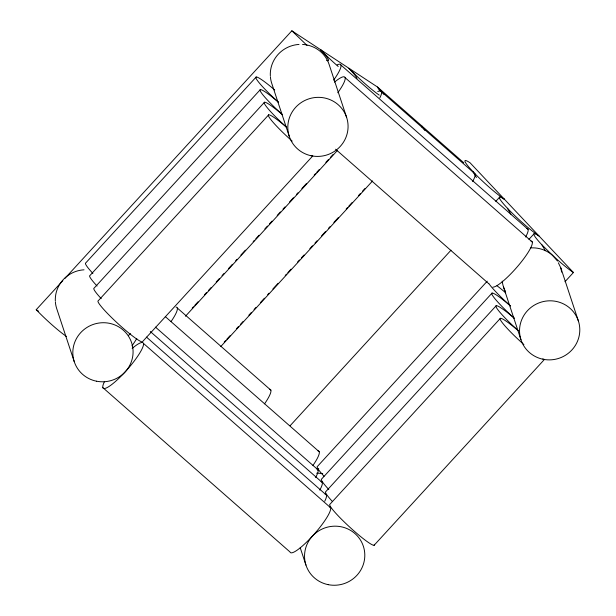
<?xml version="1.0" encoding="UTF-8"?>
<svg xmlns="http://www.w3.org/2000/svg" width="616" height="616" viewBox="0 0 616 616"><rect width="100%" height="100%" fill="white"/><g stroke="black" fill="none" stroke-linecap="round" stroke-linejoin="round"><path stroke-width="0.92" d="M66.436 336.467A30.207 3.303 42.5 0 1 36.228 309.686L62.832 280.665M64.78 278.54L291.853 30.8L377.539 87.049L463.786 162.786M256.164 77.015L85.747 262.94A30.207 3.303 42.5 0 0 92.893 273.419M260.329 89.62L89.913 275.545A30.207 3.303 42.5 0 0 97.066 286.024M264.503 102.233L94.086 288.157A30.207 3.303 42.5 0 0 101.24 298.637M268.676 114.838L98.252 300.762A30.207 3.303 42.5 0 0 116.563 322.322A30.207 3.303 42.5 0 0 142.381 341.826L312.797 155.902A30.207 3.303 42.5 0 1 311.072 155.463M192.2 308.177L193.493 306.76M194.795 305.344L198.036 301.801M204.527 294.725L206.475 292.6M208.416 290.483L211.011 287.649M216.208 281.982L219.45 278.447M222.045 275.614L223.993 273.489M228.528 268.538L232.425 264.287M235.666 260.753L236.968 259.336M240.856 255.086L245.399 250.135M253.184 241.641L254.485 240.225M255.779 238.808L259.028 235.266M264.865 228.898L267.46 226.064M269.408 223.939L272.002 221.113M277.192 215.446L280.434 211.912M283.029 209.078L284.977 206.953M289.52 202.002L293.409 197.751M296.658 194.217L297.952 192.8M301.848 188.55L306.391 183.599M314.175 175.106L315.469 173.689M316.77 172.272L319.365 169.439M325.849 162.362L328.444 159.529M330.392 157.403L332.986 154.578M185.462 316.247L337.214 150.689M224.216 342.065L225.518 340.656M226.811 339.239L230.061 335.697M236.544 328.621L238.492 326.495M240.44 324.37L243.035 321.544M248.872 315.169L251.467 312.343M254.061 309.509L256.01 307.384M260.553 302.433L264.449 298.183M267.69 294.64L268.984 293.231M272.88 288.981L278.07 283.322M285.208 275.529L286.502 274.12M287.803 272.703L291.045 269.161M297.536 262.085L299.484 259.96M301.424 257.835L304.019 255.009M309.863 248.633L312.458 245.799M315.053 242.974L317.001 240.848M321.537 235.897L325.433 231.647M328.675 228.105L329.976 226.688M333.864 222.445L338.407 217.487M346.192 208.993L347.493 207.577M348.787 206.168L352.036 202.625M358.52 195.549L360.468 193.424M362.416 191.299L365.011 188.465M220.759 346.569L372.572 180.942M290.113 425.741L451.012 250.196M495.78 201.355L499.676 197.112M487.241 281.181L317.471 466.397A30.207 3.303 42.5 0 0 324.008 476.214M317.433 470.108L318.734 468.699M528.944 239.355L534.134 233.695M492.053 293.085L321.637 479.009A30.207 3.303 42.5 0 0 328.79 489.489M496.227 305.69L325.81 491.614A30.207 3.303 42.5 0 0 332.347 501.432M500.4 318.303L329.983 504.227A30.207 3.303 42.5 0 0 351.197 528.451A30.207 3.303 42.5 0 0 374.32 544.321M564.988 281.72L573.427 272.518L470.047 162.763A30.207 3.303 42.5 0 0 472.996 171.679L476.414 177.547M374.105 545.283L544.521 359.359A30.207 3.303 42.5 0 1 542.796 358.928M36.228 309.686L38.608 311.249M381.52 91.753L475.098 173.92A30.207 5.76 -48.7 0 1 472.626 181.535M340.918 65.05L528.074 229.383M345.083 77.654L532.247 241.988M335.581 149.211L488.781 283.722M177.277 307.985L270.855 390.151M165.311 316.616L319.234 451.759M155.494 327.127L318.087 469.885M150.266 331.485L322.253 482.497M146.485 337.114L326.426 495.102M143.436 343.382L330.592 507.715M102.857 387.649L290.02 551.982A30.207 5.76 -48.7 0 0 315.022 533.21A30.207 5.76 -48.7 0 0 329.36 506.837M306.991 45.368L291.853 30.8M472.996 171.679A30.207 3.303 42.5 0 0 504.504 199.345A30.207 3.303 42.5 0 0 507.453 208.262A30.207 3.303 42.5 0 0 538.962 235.936A30.207 3.303 42.5 0 0 541.911 244.845L552.444 255.247A30.207 3.303 42.5 0 0 573.427 272.518M557.519 261.069L552.444 255.247A30.207 29.468 -18.3 0 0 530.746 247.901M541.911 244.845L545.337 250.712M507.453 208.262L510.88 214.129M558.358 262.801L560.868 267.999L578.378 320.959A30.207 29.468 -18.3 0 1 543.243 359.297A30.207 29.468 -18.3 0 1 527.388 310.78A30.207 29.468 -18.3 0 1 578.378 320.959M503.441 286.771L520.959 339.732M346.654 117.494A30.207 29.468 -18.3 0 0 295.665 107.323A30.207 29.468 -18.3 0 0 311.519 155.833A30.207 29.468 -18.3 0 0 346.654 117.494L329.144 64.534A30.207 29.468 -18.3 0 0 302.525 44.429M289.235 136.267L271.718 83.306A30.207 29.468 -18.3 0 1 270.393 76.7M300.223 547.755L305.96 565.103M74.236 361.638L56.726 308.678A30.207 29.468 -18.3 0 1 55.394 302.071M560.868 267.999L561.623 272.103M55.332 301.108A30.207 29.468 -18.3 0 1 84.022 269.808M132.171 348.402A30.207 5.76 -48.7 0 1 141.541 349.911A30.207 5.76 -48.7 0 1 114.576 382.236A30.207 5.76 -48.7 0 1 104.535 381.527M176.045 307.107A30.207 5.76 -48.7 0 1 170.994 321.644M269.631 389.274A30.207 5.76 -48.7 0 1 264.572 403.811M318.002 450.881A30.207 5.76 -48.7 0 1 312.951 465.427M316.855 469.007A30.207 5.76 -48.7 0 1 315.615 477.5M321.021 481.62A30.207 5.76 -48.7 0 1 319.781 490.113M325.194 494.225A30.207 5.76 -48.7 0 1 324.748 501.224M136.791 338.384A30.207 5.76 -48.7 0 1 131.978 345.853M128.675 335.227A30.207 5.76 -48.7 0 1 130.631 333.687M379.179 95.087A30.207 3.303 42.5 0 1 348.979 68.299A30.207 3.303 42.5 0 1 356.98 78.486M383.807 94.34A30.207 3.303 42.5 0 0 377.539 87.049A30.207 3.303 42.5 0 0 380.318 91.307M338.23 66.489A30.207 3.303 42.5 0 1 320.42 49.549A30.207 3.303 42.5 0 1 326.472 60.268M421.883 127.142A30.207 3.303 42.5 0 0 422.099 126.18A30.207 3.303 42.5 0 0 424.878 130.438M505.32 291.214A30.207 29.468 -18.3 0 1 502.209 281.119M518.426 330.8A30.207 3.303 42.5 0 1 496.019 306.691A30.207 3.303 42.5 0 1 514.037 318.033M523.9 344.567A30.207 3.303 42.5 0 1 500.261 319.496A30.207 3.303 42.5 0 1 518.202 330.646M514.26 318.195A30.207 3.303 42.5 0 1 491.814 293.978A30.207 3.303 42.5 0 1 510.587 306.044M510.087 305.582A30.207 3.303 42.5 0 1 488.965 283.737M497.004 285.762A30.207 3.303 42.5 0 1 505.69 292.816M270.332 75.737A30.207 29.468 -18.3 0 1 299.022 44.437M531.015 241.11A30.207 5.76 -48.7 0 1 519.226 264.487A30.207 5.76 -48.7 0 1 492.9 287.133M334.496 82.121A30.207 5.76 -48.7 0 1 337.799 92.746M337.152 64.865A30.207 5.76 -48.7 0 1 333.626 80.134M526.842 228.505A30.207 5.76 -48.7 0 1 525.602 236.998M377.754 91.561A30.207 5.76 -48.7 0 1 379.841 97.867M286.702 127.343A30.207 3.303 42.5 0 1 264.295 103.234A30.207 3.303 42.5 0 1 282.305 114.568M292.176 141.11A30.207 3.303 42.5 0 1 268.538 116.039A30.207 3.303 42.5 0 1 286.478 127.181M282.536 114.73A30.207 3.303 42.5 0 1 260.121 90.621A30.207 3.303 42.5 0 1 278.139 101.963M278.363 102.117A30.207 3.303 42.5 0 1 255.917 77.909A30.207 3.303 42.5 0 1 274.69 89.974M316.616 473.234A30.207 29.468 -18.3 0 1 322.738 473.65M96.519 381.204A30.207 29.468 -18.3 0 0 131.662 342.866A30.207 29.468 -18.3 0 0 80.665 332.694A30.207 29.468 -18.3 0 0 96.519 381.204M328.243 584.669A30.207 29.468 -18.3 0 0 363.386 546.33A30.207 29.468 -18.3 0 0 312.389 536.151A30.207 29.468 -18.3 0 0 328.243 584.669"/></g></svg>
